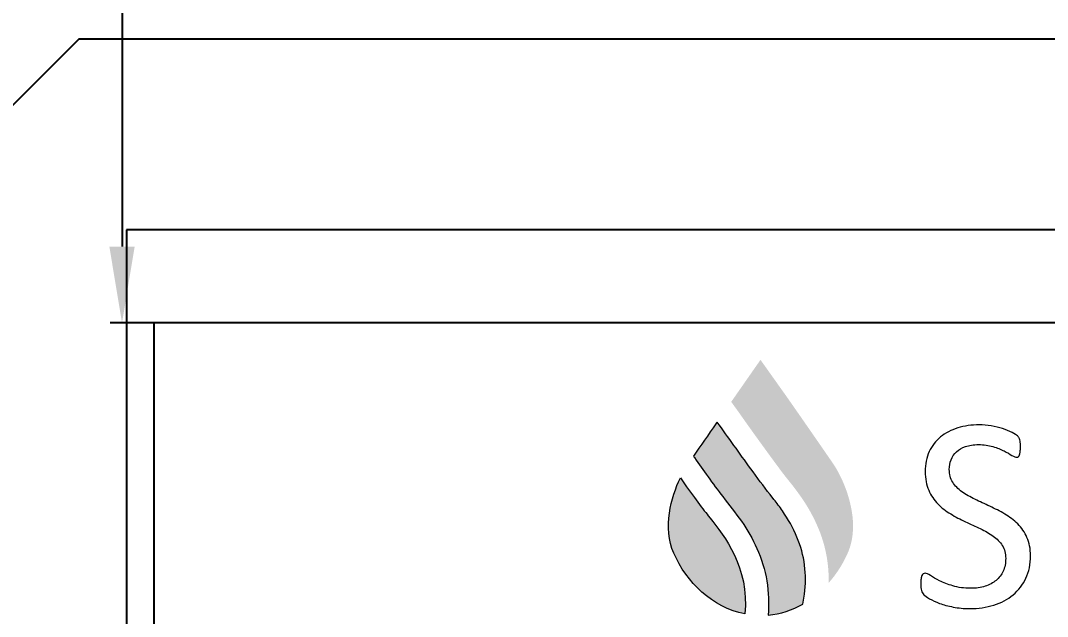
# Model space of a CAD drawing. Header units: millimetres. Extents: x 0 to 69574, y -5 to 41746.
# Drawn here: x 39667.1 to 39774.8, y 32643.6 to 32706.1 of the extents above; entities that cross this region are included whole.
import ezdxf
from ezdxf.enums import TextEntityAlignment as Align

# ---------------------------------------------------------------- set-up
doc = ezdxf.new("R2010")
doc.units = ezdxf.units.MM
doc.set_wipeout_variables(frame=1)
doc.layers.add('! NO PLOT !', color=7, linetype='Continuous', true_color=0xff75dd, plot=False)
doc.layers.add('000-PI-Oprema', color=30, linetype='Continuous', lineweight=5)
for name, color, linetype in [('000-PI-ORMAR', 2, 'Continuous'), ('000-PI_TEXT', 7, 'Continuous'), ('Layer 1', 7, 'Continuous')]:
    doc.layers.add(name, color=color, linetype=linetype)
doc.styles.add('PI0', font='isocpeur.ttf', dxfattribs={"width": 0.9})
doc.styles.get("Standard").update_dxf_attribs({"font": 'arial.ttf'})
doc.dimstyles.new('ISO-25-lb', dxfattribs={"dimtxt": 8, "dimasz": 8, "dimexe": 1.25, "dimexo": 0.625, "dimtad": 1, "dimtxsty": 'Standard', "dimcen": 5, "dimadec": 0, "dimazin": 0, "dimtfac": 1, "dimtmove": 0, "dimatfit": 3, "dimfxl": 1, "dimarcsym": 0})

# ---------------------------------------------------------------- blocks, each defined once
blk = doc.blocks.new('*D794')
at = {"layer": '! NO PLOT !', "color": 0, "linetype": 'Continuous', "lineweight": -2, "ltscale": 0.25, "transparency": 16777216}
for p, q in [((39627.31, 32759.4), (39678.97, 32759.4)), ((39677.72, 32751.4), (39677.72, 32682.4)), ((39701.06, 32674.4), (39676.47, 32674.4))]:
    blk.add_line(p, q, dxfattribs=at)
at = {"layer": '! NO PLOT !', "color": 0, "ltscale": 0.25, "transparency": 16777216}
for points in [[(39676.39, 32751.4), (39679.05, 32751.4), (39677.72, 32759.4)], [(39676.39, 32682.4), (39679.05, 32682.4), (39677.72, 32674.4)]]:
    blk.add_solid(points, dxfattribs=at)
at = {"layer": 'Defpoints', "color": 0, "ltscale": 0.25, "transparency": 16777216}
for p in [(39626.68, 32759.4), (39677.72, 32674.4), (39701.68, 32674.4)]:
    blk.add_point(p, dxfattribs=at)
at = {"layer": '! NO PLOT !', "color": 0, "lineweight": 25, "ltscale": 0.25, "transparency": 16777216, "insert": (39673.01, 32716.9), "char_height": 8, "attachment_point": 5, "rotation": 90}
blk.add_mtext('85', dxfattribs=at)
blk = doc.blocks.new('F60-47290126')
at = {"layer": '000-PI-Oprema'}
for p, q in [((46627.38, 36179.98), (46627.38, 36179.98)), ((46638.58, 36179.98), (46627.38, 36179.98)), ((46638.58, 36179.98), (46638.58, 36179.98)), ((46638.58, 36179.98), (46638.58, 36168.64)), ((46636.73, 36176.78), (46629.23, 36176.78)), ((46629.23, 36176.78), (46629.23, 36176.78)), ((46629.23, 36176.78), (46629.23, 36175.28)), ((46636.73, 36175.28), (46636.73, 36176.78)), ((46636.73, 36176.78), (46636.73, 36176.78)), ((46629.23, 36175.28), (46629.23, 36175.28)), ((46629.23, 36175.28), (46629.98, 36175.28)), ((46629.98, 36175.28), (46629.98, 36175.28)), ((46629.98, 36175.28), (46629.98, 36172.78)), ((46635.98, 36172.78), (46635.98, 36175.28)), ((46635.98, 36175.28), (46635.98, 36175.28)), ((46635.98, 36175.28), (46636.73, 36175.28)), ((46636.73, 36175.28), (46636.73, 36175.28)), ((46629.98, 36172.78), (46629.98, 36172.78)), ((46635.98, 36172.78), (46635.98, 36172.78))]:
    blk.add_line(p, q, dxfattribs=at)
blk.add_arc((46632.98, 36172.78), 3, 180, 0, dxfattribs=at)
blk.add_wipeout([(46615.13, 36167.85), (46650.83, 36167.85), (46650.83, 36078.35), (46615.13, 36078.35)]).dxf.layer = '000-PI-Oprema'
for p, q in [((46627.38, 36167.85), (46627.38, 36179.98)), ((46638.58, 36168.64), (46638.58, 36167.85)), ((46615.13, 36167.85), (46615.13, 36167.85)), ((46615.13, 36167.85), (46650.83, 36167.85)), ((46615.13, 36145.59), (46615.13, 36167.85)), ((46618.03, 36167.85), (46618.03, 36167.85)), ((46618.03, 36167.85), (46618.03, 36167.85)), ((46627.38, 36167.85), (46627.38, 36167.85)), ((46628.22, 36167.85), (46628.22, 36167.85)), ((46628.22, 36167.85), (46628.22, 36167.85)), ((46633.28, 36167.85), (46633.28, 36167.85)), ((46637.38, 36167.85), (46637.38, 36167.85)), ((46638.58, 36167.85), (46638.58, 36167.85)), ((46650.83, 36167.85), (46650.83, 36167.85)), ((46650.83, 36145.59), (46650.83, 36167.85)), ((46615.13, 36145.28), (46615.13, 36145.59)), ((46615.13, 36145.59), (46650.83, 36145.59)), ((46650.83, 36145.28), (46650.83, 36145.59)), ((46615.13, 36144.38), (46615.13, 36145.28)), ((46650.83, 36144.38), (46650.83, 36145.28)), ((46615.13, 36101.82), (46615.13, 36144.38)), ((46650.83, 36101.82), (46650.83, 36144.38)), ((46615.13, 36142.31), (46650.83, 36142.31))]:
    blk.add_line(p, q, dxfattribs=at)

msp = doc.modelspace()

# ---------------------------------------------------------------- block references
msp.add_blockref('F60-47290126', (-6945.922, -3498.701))

# ---------------------------------------------------------------- next in the draw order: texts
at = {"layer": '000-PI_TEXT', "color": 0, "style": 'PI0', "width": 0.9}
msp.add_text('-BE 131 04', height=20, dxfattribs=at).set_placement((39684.163, 32687.608), align=Align.MIDDLE)

# ---------------------------------------------------------------- next in the draw order: block references
msp.add_blockref('F60-47290126', (-6910.222, -3498.701))

# ---------------------------------------------------------------- next in the draw order: wipeouts: each hides what was drawn before it
msp.add_wipeout([(39609.672, 32761.404), (40000.16, 32761.404), (39999.672, 30778.904), (39609.66, 30776.904)]).dxf.layer = '000-PI-ORMAR'

# ---------------------------------------------------------------- next in the draw order: hatches: boundary and pattern name
at = {"true_color": 0x0063af}
h = msp.add_hatch(color=144, dxfattribs=at)
h.dxf.hatch_style = 1
h.paths.add_polyline_path([(39747.527, 32666.565), (39744.718, 32670.515, 0.0001639), (39741.661, 32666.133, 0.3444458), (39741.65, 32666.108, 0.0001087), (39742.459, 32664.982, 0.0062703), (39746.843, 32658.92, 0.0087089), (39747.566, 32657.989, -0.0195732), (39748.984, 32656.118, -0.0588841), (39750.911, 32652.556, -0.1007765), (39751.867, 32647.117, 0.0805623), (39753.934, 32650.399, 0.0737065), (39754.393, 32652.301, 0.055392), (39754.357, 32654.23, 0.070345), (39753.38, 32657.699, 0.03122), (39752.607, 32659.214), (39752.374, 32659.58, 0.0016872)])
h = msp.add_hatch(color=144, dxfattribs=at)
h.dxf.hatch_style = 1
h.paths.add_polyline_path([(39745.52, 32643.753, 0.1104096), (39749.171, 32644.903), (39749.342, 32645.947, 0.1335801), (39748.545, 32651.924, 0.0533925), (39747.024, 32654.672, 0.0177841), (39746.127, 32655.881), (39745.723, 32656.389, -0.0112383), (39743.688, 32659.099, 0.0006132), (39740.172, 32663.989, 0.0677796), (39740.032, 32663.796, 0.0011834), (39737.676, 32660.403, 0.0478512), (39737.777, 32660.258, 0.0008429), (39739.213, 32658.261, 0.0066904), (39740.755, 32656.172, -0.0062584), (39742.724, 32653.589, -0.0459109), (39744.337, 32650.745, -0.1290323)])
h = msp.add_hatch(color=144, dxfattribs=at)
h.dxf.hatch_style = 1
edge = h.paths.add_edge_path()
edge.add_spline(control_points=[(39735.622, 32650.236), (39736.961, 32647.207), (39739.655, 32644.524), (39743.084, 32643.871)], knot_values=[3, 3, 3, 3, 4, 4, 4, 4], degree=3, periodic=0)
edge.add_spline(control_points=[(39743.084, 32643.871), (39743.549, 32648.748), (39740.914, 32652.061), (39739.43, 32653.912)], knot_values=[4, 4, 4, 4, 5, 5, 5, 5], degree=3, periodic=0)
edge.add_spline(control_points=[(39739.43, 32653.912), (39739.43, 32653.912), (39739.238, 32654.153), (39739.238, 32654.153)], knot_values=[0.00001, 0.00001, 0.00001, 0.00001, 1, 1, 1, 1], degree=3, periodic=0)
edge.add_spline(control_points=[(39739.238, 32654.153), (39738.555, 32655.012), (39737.518, 32656.442), (39736.306, 32658.132)], knot_values=[1, 1, 1, 1, 2, 2, 2, 2], degree=3, periodic=0)
edge.add_spline(control_points=[(39736.306, 32658.132), (39735.346, 32656.11), (39734.431, 32652.924), (39735.622, 32650.236)], knot_values=[2, 2, 2, 2, 3, 3, 3, 3], degree=3, periodic=0)

# ---------------------------------------------------------------- next in the draw order: linework, layer by layer
at = {"layer": '! NO PLOT !'}
for p, q in [((39673.184, 32704.154), (39658.184, 32689.154)), ((39938.184, 32704.154), (39673.184, 32704.154)), ((39678.184, 32684.154), (39678.184, 30854.154)), ((39933.184, 32684.154), (39678.184, 32684.154))]:
    msp.add_line(p, q, dxfattribs=at)
msp.add_lwpolyline([(39681.065, 32624.484), (39931.065, 32624.484), (39931.065, 32674.404), (39681.065, 32674.404)], close=True)
at = {"layer": 'Layer 1', "color": 144, "lineweight": 0, "true_color": 0x0063af}
msp.add_lwpolyline([(39745.723, 32656.389, -0.0112383), (39743.688, 32659.099, 0.0006132), (39740.172, 32663.989, 0.0677796), (39740.032, 32663.796, 0.0011834), (39737.676, 32660.403, 0.0478512), (39737.777, 32660.258, 0.0008429), (39739.213, 32658.261, 0.0066904), (39740.755, 32656.172, -0.0062584), (39742.724, 32653.589, -0.0459109), (39744.337, 32650.745, -0.1290323), (39745.52, 32643.753, 0.1104096), (39749.171, 32644.903), (39749.342, 32645.947, 0.1335801), (39748.545, 32651.924, 0.0533925), (39747.024, 32654.672, 0.0177841), (39746.127, 32655.881), (39745.723, 32656.389)], format="xyb", dxfattribs=at)
at = {"layer": 'Layer 1', "color": 8, "lineweight": 0, "true_color": 0x777777}
msp.add_open_spline([(39773.05, 32649.959), (39773.05, 32649.08), (39772.887, 32648.299), (39772.565, 32647.614), (39772.243, 32646.93), (39771.793, 32646.347), (39771.219, 32645.871), (39770.647, 32645.394), (39769.972, 32645.034), (39769.194, 32644.794), (39768.417, 32644.553), (39767.582, 32644.433), (39766.685, 32644.433), (39766.058, 32644.433), (39765.476, 32644.482), (39764.941, 32644.591), (39764.407, 32644.699), (39763.93, 32644.827), (39763.508, 32644.981), (39763.092, 32645.136), (39762.738, 32645.297), (39762.454, 32645.459), (39762.167, 32645.622), (39761.969, 32645.763), (39761.86, 32645.878), (39761.75, 32645.994), (39761.666, 32646.141), (39761.616, 32646.321), (39761.563, 32646.497), (39761.537, 32646.736), (39761.537, 32647.035), (39761.537, 32647.247), (39761.545, 32647.424), (39761.565, 32647.565), (39761.583, 32647.705), (39761.614, 32647.815), (39761.649, 32647.903), (39761.69, 32647.991), (39761.738, 32648.051), (39761.796, 32648.085), (39761.852, 32648.118), (39761.923, 32648.137), (39762, 32648.137), (39762.134, 32648.137), (39762.324, 32648.053), (39762.568, 32647.891), (39762.815, 32647.727), (39763.132, 32647.546), (39763.516, 32647.356), (39763.905, 32647.16), (39764.369, 32646.98), (39764.912, 32646.809), (39765.459, 32646.644), (39766.085, 32646.556), (39766.802, 32646.556), (39767.341, 32646.556), (39767.833, 32646.632), (39768.283, 32646.775), (39768.732, 32646.919), (39769.116, 32647.124), (39769.441, 32647.389), (39769.763, 32647.653), (39770.012, 32647.98), (39770.185, 32648.364), (39770.36, 32648.752), (39770.447, 32649.188), (39770.447, 32649.685), (39770.447, 32650.214), (39770.325, 32650.668), (39770.084, 32651.044), (39769.842, 32651.417), (39769.525, 32651.751), (39769.128, 32652.034), (39768.732, 32652.317), (39768.283, 32652.579), (39767.777, 32652.814), (39767.269, 32653.05), (39766.751, 32653.293), (39766.223, 32653.536), (39765.69, 32653.783), (39765.177, 32654.059), (39764.676, 32654.357), (39764.171, 32654.654), (39763.724, 32655.006), (39763.33, 32655.413), (39762.931, 32655.817), (39762.614, 32656.292), (39762.368, 32656.836), (39762.119, 32657.383), (39762, 32658.036), (39762, 32658.798), (39762, 32659.576), (39762.139, 32660.274), (39762.426, 32660.887), (39762.708, 32661.497), (39763.107, 32662.015), (39763.609, 32662.427), (39764.117, 32662.842), (39764.72, 32663.156), (39765.42, 32663.375), (39766.119, 32663.592), (39766.873, 32663.7), (39767.684, 32663.7), (39768.1, 32663.7), (39768.514, 32663.663), (39768.933, 32663.592), (39769.354, 32663.519), (39769.748, 32663.423), (39770.119, 32663.302), (39770.492, 32663.182), (39770.823, 32663.048), (39771.112, 32662.896), (39771.402, 32662.744), (39771.592, 32662.626), (39771.683, 32662.536), (39771.772, 32662.445), (39771.834, 32662.37), (39771.864, 32662.318), (39771.891, 32662.265), (39771.917, 32662.198), (39771.938, 32662.117), (39771.955, 32662.034), (39771.968, 32661.933), (39771.98, 32661.82), (39771.988, 32661.704), (39771.993, 32661.553), (39771.993, 32661.372), (39771.993, 32661.198), (39771.988, 32661.045), (39771.973, 32660.911), (39771.958, 32660.771), (39771.938, 32660.661), (39771.907, 32660.569), (39771.879, 32660.477), (39771.836, 32660.412), (39771.785, 32660.367), (39771.732, 32660.322), (39771.671, 32660.301), (39771.602, 32660.301), (39771.498, 32660.301), (39771.331, 32660.367), (39771.104, 32660.501), (39770.879, 32660.637), (39770.599, 32660.79), (39770.274, 32660.962), (39769.944, 32661.125), (39769.558, 32661.284), (39769.106, 32661.421), (39768.658, 32661.56), (39768.158, 32661.631), (39767.597, 32661.631), (39767.076, 32661.631), (39766.622, 32661.56), (39766.236, 32661.421), (39765.852, 32661.284), (39765.532, 32661.093), (39765.281, 32660.865), (39765.032, 32660.633), (39764.841, 32660.36), (39764.717, 32660.04), (39764.592, 32659.725), (39764.529, 32659.386), (39764.529, 32659.028), (39764.529, 32658.506), (39764.651, 32658.06), (39764.892, 32657.682), (39765.131, 32657.307), (39765.454, 32656.975), (39765.855, 32656.684), (39766.254, 32656.395), (39766.708, 32656.129), (39767.221, 32655.888), (39767.732, 32655.649), (39768.252, 32655.403), (39768.783, 32655.158), (39769.311, 32654.911), (39769.835, 32654.641), (39770.345, 32654.348), (39770.855, 32654.055), (39771.312, 32653.704), (39771.714, 32653.308), (39772.11, 32652.907), (39772.435, 32652.433), (39772.679, 32651.889), (39772.928, 32651.345), (39773.05, 32650.698), (39773.05, 32649.959)], degree=3, knots=[0, 0, 0, 0, 1, 1, 1, 2, 2, 2, 3, 3, 3, 4, 4, 4, 5, 5, 5, 6, 6, 6, 7, 7, 7, 8, 8, 8, 9, 9, 9, 10, 10, 10, 11, 11, 11, 12, 12, 12, 13, 13, 13, 14, 14, 14, 15, 15, 15, 16, 16, 16, 17, 17, 17, 18, 18, 18, 19, 19, 19, 20, 20, 20, 21, 21, 21, 22, 22, 22, 23, 23, 23, 24, 24, 24, 25, 25, 25, 26, 26, 26, 27, 27, 27, 28, 28, 28, 29, 29, 29, 30, 30, 30, 31, 31, 31, 32, 32, 32, 33, 33, 33, 34, 34, 34, 35, 35, 35, 36, 36, 36, 37, 37, 37, 38, 38, 38, 39, 39, 39, 40, 40, 40, 41, 41, 41, 42, 42, 42, 43, 43, 43, 44, 44, 44, 45, 45, 45, 46, 46, 46, 47, 47, 47, 48, 48, 48, 49, 49, 49, 50, 50, 50, 51, 51, 51, 52, 52, 52, 53, 53, 53, 54, 54, 54, 55, 55, 55, 56, 56, 56, 57, 57, 57, 58, 58, 58, 59, 59, 59, 60, 60, 60, 61, 61, 61, 62, 62, 62, 62], dxfattribs=at)
at = {"layer": 'Layer 1', "color": 144, "lineweight": 0, "true_color": 0x0063af}
msp.add_open_spline([(39739.43, 32653.912), (39739.43, 32653.912), (39739.238, 32654.153), (39739.238, 32654.153), (39738.555, 32655.012), (39737.518, 32656.442), (39736.306, 32658.132), (39735.346, 32656.11), (39734.431, 32652.924), (39735.622, 32650.236), (39736.961, 32647.207), (39739.655, 32644.524), (39743.084, 32643.871), (39743.549, 32648.748), (39740.914, 32652.061), (39739.43, 32653.912)], degree=3, knots=[0, 0, 0, 0, 1, 1, 1, 2, 2, 2, 3, 3, 3, 4, 4, 4, 5, 5, 5, 5], dxfattribs=at)

# ---------------------------------------------------------------- next in the draw order: dimensions: what is measured, and where the dimension line sits
at = {"layer": '! NO PLOT !', "lineweight": 25, "ltscale": 0.25}
dim = msp.add_linear_dim(base=(39677.72, 32674.404), p1=(39626.684, 32759.404), p2=(39701.684, 32674.404), angle=90, dimstyle='ISO-25-lb', dxfattribs=at)
dim.commit()
dim.dimension.update_dxf_attribs({"geometry": '*D794', "text_midpoint": (39673.011, 32716.904)})

doc.saveas('drawing.dxf')
